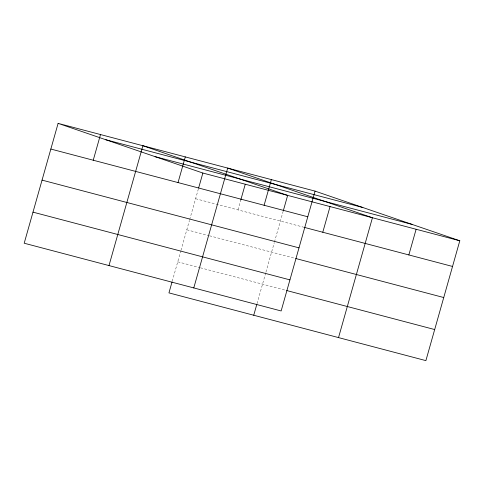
<?xml version="1.0" encoding="UTF-8"?>
<svg xmlns="http://www.w3.org/2000/svg" width="484" height="484" viewBox="0 0 484 484"><rect width="100%" height="100%" fill="white"/><g stroke="black" fill="none" stroke-linecap="round" stroke-linejoin="round"><path stroke-width="0.36" stroke-dasharray="2.42 1.81" d="M172.219 281.325L180.762 251.136M180.962 250.428L189.462 220.395M189.661 219.675L198.422 188.73M237.989 209.893L240.814 199.91M257.01 303.68L265.752 272.782M265.952 272.068L274.253 242.75M274.452 242.03L283.007 211.798M195.596 198.712L303.777 227.238M186.8 229.791L208.731 235.575M209.463 235.768L294.98 258.311M177.743 261.814L199.668 267.591M200.4 267.785L285.923 290.333"/><path stroke-width="0.73" d="M58.11 123.372L24.2 243.222L281.137 310.958L315.054 191.113L58.11 123.372L202.863 173.042L459.8 240.778L425.89 360.628L168.946 292.887L172.014 282.045M93.243 160.222L100.509 134.552M108.991 265.571L142.901 145.726L287.653 195.397L283.213 211.084M178.033 182.577L185.299 156.901M198.621 188.016L202.863 173.042M193.781 287.926L227.692 168.081L372.438 217.752L338.528 337.596M240.814 199.91L245.255 184.216M264.107 205.27L271.373 179.594M253.737 315.241L256.804 304.4M322.78 232.247L330.046 206.571M408.853 254.941L416.119 229.265M105.881 139.761L362.819 207.503M155.092 156.653L412.035 224.388M50.85 149.048L307.788 216.784M304.509 227.426L452.534 266.454M42.054 180.121L298.997 247.862M295.712 258.504L443.743 297.533M32.997 212.143L289.934 279.879M286.655 290.527L434.68 329.55M315.054 191.113L459.8 240.778"/></g></svg>
